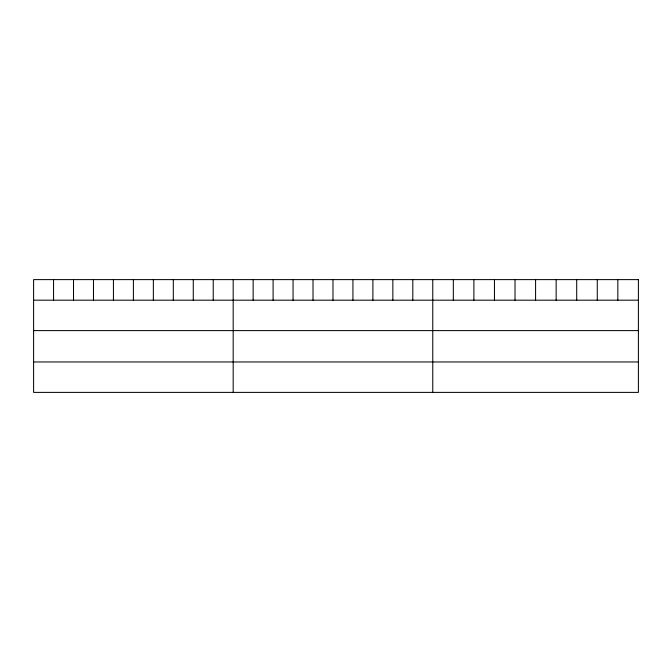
<?xml version="1.0" encoding="UTF-8"?>
<svg xmlns="http://www.w3.org/2000/svg" width="672" height="672" viewBox="0 0 672 672"><rect width="100%" height="100%" fill="white"/><g stroke="black" fill="none" stroke-linecap="round" stroke-linejoin="round"><path stroke-width="1.01" d="M33.6 300.182L638.4 300.182M33.6 330.607L638.4 330.607M33.6 361.964L638.4 361.964M617.837 279.611L617.837 300.182M597.274 279.611L597.274 300.182M576.71 279.611L576.71 300.182M556.147 279.611L556.147 300.182M535.584 279.611L535.584 300.182M515.021 279.611L515.021 300.182M494.458 279.611L494.458 300.182M473.894 279.611L473.894 300.182M453.331 279.611L453.331 300.182M432.768 279.611L432.768 392.389M412.81 279.611L412.81 300.182M392.851 279.611L392.851 300.182M372.893 279.611L372.893 300.182M352.934 279.611L352.934 300.182M332.976 279.611L332.976 300.182M313.018 279.611L313.018 300.182M293.059 279.611L293.059 300.182M273.101 279.611L273.101 300.182M253.142 279.611L253.142 300.182M233.184 279.611L233.184 392.389M213.226 279.611L213.226 300.182M193.267 279.611L193.267 300.182M173.309 279.611L173.309 300.182M153.35 279.611L153.35 300.182M133.392 279.611L133.392 300.182M113.434 279.611L113.434 300.182M93.475 279.611L93.475 300.182M73.517 279.611L73.517 300.182M53.558 279.611L53.558 300.182M638.4 279.611L33.6 279.611L33.6 392.389L638.4 392.389L638.4 279.611"/></g></svg>
